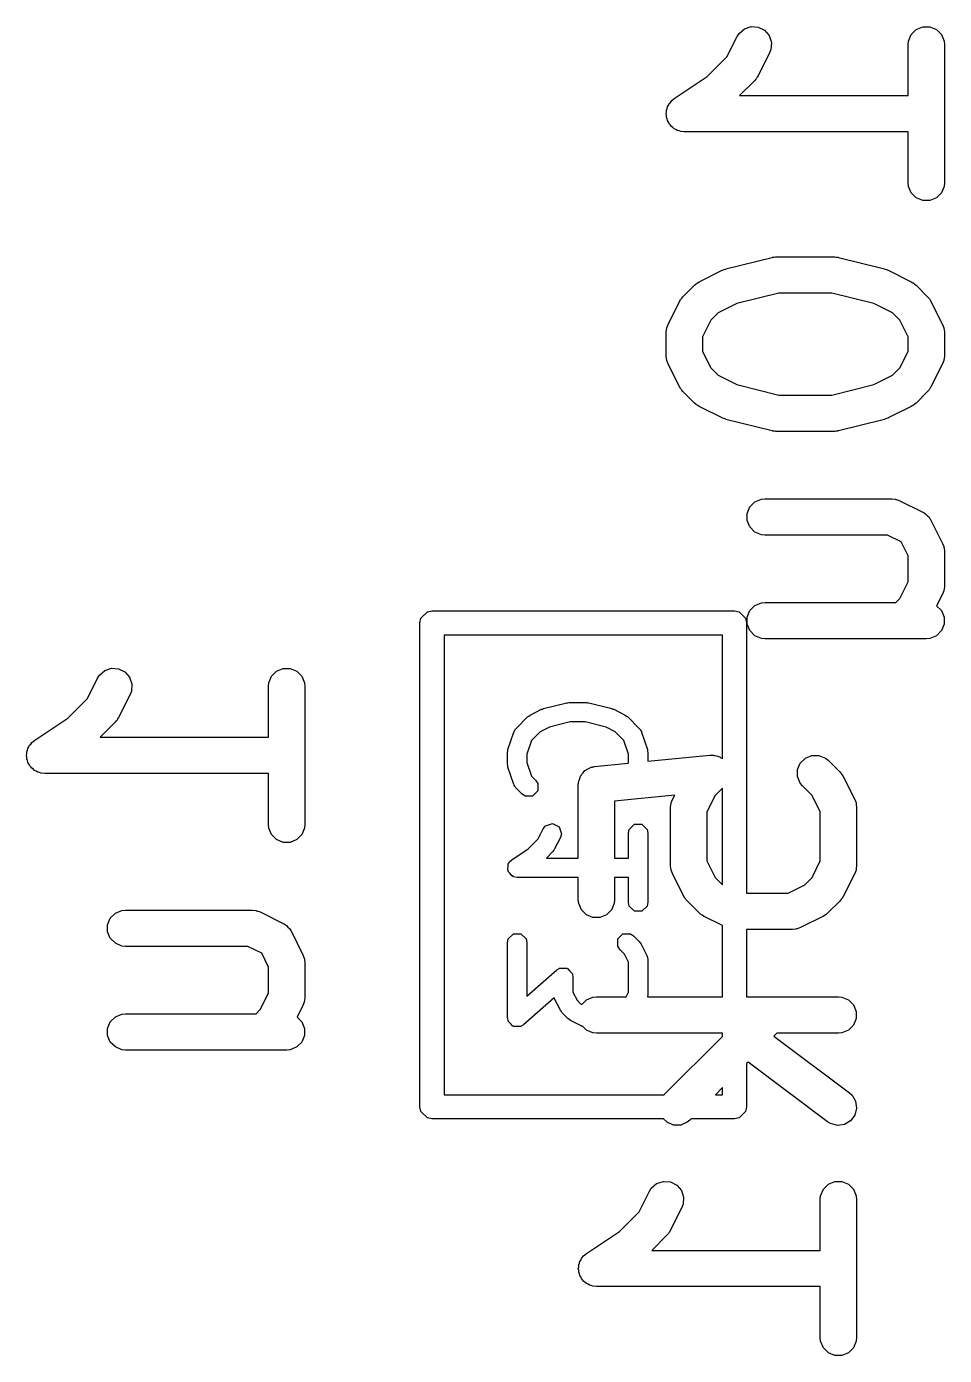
# Model space of a CAD drawing. Header units: inches. Extents: x 1.94 to 9.37, y -5.72 to -1.46.
# Drawn here: x 2.5157 to 2.6651, y -4.3279 to -4.1116 of the extents above; entities that cross this region are included whole.
import ezdxf

# ---------------------------------------------------------------- set-up
doc = ezdxf.new("R2010")
doc.units = ezdxf.units.IN
doc.header["$MEASUREMENT"] = 0
doc.layers.add('BLACK', color=250, linetype='CONTINUOUS')

msp = doc.modelspace()

# ---------------------------------------------------------------- linework, layer by layer
at = {"layer": 'BLACK', "linetype": 'CONTINUOUS'}
for p, q in [((2.63135, -4.11322), (2.63166, -4.11273)), ((2.63166, -4.11273), (2.63253, -4.11198)), ((2.63253, -4.11198), (2.63362, -4.11162)), ((2.63362, -4.11162), (2.63477, -4.1117)), ((2.63477, -4.1117), (2.6358, -4.11221)), ((2.6358, -4.11221), (2.63655, -4.11308)), ((2.65921, -4.11397), (2.65966, -4.1129)), ((2.65966, -4.1129), (2.66047, -4.11209)), ((2.66047, -4.11209), (2.66153, -4.11165)), ((2.66153, -4.11165), (2.66269, -4.11165)), ((2.66269, -4.11165), (2.66375, -4.11209)), ((2.66375, -4.11209), (2.66457, -4.1129)), ((2.66457, -4.1129), (2.66501, -4.11397)), ((2.62969, -4.11655), (2.63135, -4.11322)), ((2.63655, -4.11308), (2.63692, -4.11418)), ((2.63692, -4.11418), (2.63684, -4.11532)), ((2.65916, -4.11454), (2.65921, -4.11397)), ((2.65916, -4.12284), (2.65916, -4.11454)), ((2.66501, -4.11397), (2.66506, -4.11454)), ((2.66506, -4.11454), (2.66506, -4.13704)), ((2.62648, -4.11975), (2.62969, -4.11655)), ((2.63663, -4.11587), (2.63476, -4.11961)), ((2.63684, -4.11532), (2.63663, -4.11587)), ((2.6211, -4.12334), (2.62648, -4.11975)), ((2.6342, -4.12038), (2.63174, -4.12284)), ((2.63439, -4.12016), (2.6342, -4.12038)), ((2.63445, -4.1201), (2.63439, -4.12016)), ((2.6345, -4.12002), (2.63445, -4.1201)), ((2.63457, -4.11993), (2.6345, -4.12002)), ((2.6346, -4.11986), (2.63457, -4.11993)), ((2.63476, -4.11961), (2.6346, -4.11986)), ((2.62049, -4.12395), (2.62066, -4.1237)), ((2.62066, -4.1237), (2.6211, -4.12334)), ((2.6211, -4.12334), (2.6211, -4.12334)), ((2.6211, -4.12334), (2.6211, -4.12334)), ((2.6211, -4.12334), (2.6211, -4.12334)), ((2.63174, -4.12284), (2.65916, -4.12284)), ((2.61979, -4.12579), (2.61984, -4.12551)), ((2.61984, -4.12608), (2.61979, -4.12579)), ((2.61984, -4.12522), (2.61996, -4.12495)), ((2.61984, -4.12551), (2.61984, -4.12522)), ((2.61996, -4.12495), (2.62001, -4.12466)), ((2.62001, -4.12466), (2.62018, -4.12442)), ((2.62018, -4.12442), (2.62029, -4.12415)), ((2.62029, -4.12415), (2.62049, -4.12395)), ((2.61984, -4.12637), (2.61984, -4.12608)), ((2.61996, -4.12664), (2.61984, -4.12637)), ((2.62001, -4.12692), (2.61996, -4.12664)), ((2.62017, -4.12716), (2.62001, -4.12692)), ((2.62029, -4.12743), (2.62017, -4.12716)), ((2.62049, -4.12764), (2.62029, -4.12743)), ((2.62065, -4.12788), (2.62049, -4.12764)), ((2.62089, -4.12804), (2.62065, -4.12788)), ((2.6211, -4.12825), (2.62089, -4.12804)), ((2.62137, -4.12836), (2.6211, -4.12825)), ((2.62161, -4.12852), (2.62137, -4.12836)), ((2.62189, -4.12858), (2.62161, -4.12852)), ((2.62216, -4.12869), (2.62189, -4.12858)), ((2.62273, -4.12875), (2.62216, -4.12869)), ((2.62274, -4.12875), (2.62273, -4.12875)), ((2.65916, -4.12875), (2.62274, -4.12875)), ((2.62274, -4.12875), (2.62274, -4.12875)), ((2.62274, -4.12875), (2.62274, -4.12875)), ((2.65916, -4.13704), (2.65916, -4.12875)), ((2.65921, -4.13762), (2.65916, -4.13704)), ((2.65966, -4.13868), (2.65921, -4.13762)), ((2.66047, -4.1395), (2.65966, -4.13868)), ((2.66457, -4.13868), (2.66375, -4.1395)), ((2.66501, -4.13762), (2.66457, -4.13868)), ((2.66506, -4.13704), (2.66501, -4.13762)), ((2.66153, -4.13994), (2.66047, -4.1395)), ((2.66269, -4.13994), (2.66153, -4.13994)), ((2.66375, -4.1395), (2.66269, -4.13994)), ((2.62952, -4.15105), (2.63702, -4.14918)), ((2.63702, -4.14918), (2.63712, -4.14916)), ((2.63712, -4.14916), (2.63716, -4.14914)), ((2.63716, -4.14914), (2.63738, -4.14912)), ((2.63738, -4.14912), (2.6376, -4.14909)), ((2.6376, -4.14909), (2.63764, -4.1491)), ((2.63764, -4.1491), (2.63774, -4.14909)), ((2.63774, -4.14909), (2.64711, -4.14909)), ((2.64711, -4.14909), (2.64721, -4.1491)), ((2.64721, -4.1491), (2.64726, -4.14909)), ((2.64726, -4.14909), (2.64747, -4.14912)), ((2.64747, -4.14912), (2.64769, -4.14914)), ((2.64769, -4.14914), (2.64773, -4.14916)), ((2.64773, -4.14916), (2.64783, -4.14918)), ((2.64783, -4.14918), (2.65533, -4.15105)), ((2.62517, -4.15315), (2.62892, -4.15127)), ((2.62892, -4.15127), (2.62896, -4.15126)), ((2.62896, -4.15126), (2.62898, -4.15125)), ((2.62898, -4.15125), (2.62922, -4.15116)), ((2.62922, -4.15116), (2.62946, -4.15107)), ((2.62946, -4.15107), (2.62948, -4.15107)), ((2.62948, -4.15107), (2.62952, -4.15105)), ((2.65533, -4.15105), (2.65537, -4.15107)), ((2.65537, -4.15107), (2.65539, -4.15107)), ((2.65539, -4.15107), (2.65563, -4.15116)), ((2.65563, -4.15116), (2.65587, -4.15125)), ((2.65587, -4.15125), (2.65589, -4.15126)), ((2.65589, -4.15126), (2.65593, -4.15127)), ((2.65593, -4.15127), (2.65968, -4.15315)), ((2.62253, -4.15558), (2.6244, -4.1537)), ((2.6244, -4.1537), (2.62463, -4.15352)), ((2.62463, -4.15352), (2.62468, -4.15346)), ((2.62468, -4.15346), (2.62477, -4.1534)), ((2.62477, -4.1534), (2.62485, -4.15333)), ((2.62485, -4.15333), (2.62492, -4.1533)), ((2.62492, -4.1533), (2.62517, -4.15315)), ((2.65968, -4.15315), (2.65993, -4.1533)), ((2.65993, -4.1533), (2.66, -4.15333)), ((2.66, -4.15333), (2.66008, -4.1534)), ((2.66008, -4.1534), (2.66017, -4.15346)), ((2.66017, -4.15346), (2.66022, -4.15352)), ((2.66022, -4.15352), (2.66045, -4.1537)), ((2.66045, -4.1537), (2.66232, -4.15558)), ((2.62197, -4.15634), (2.62213, -4.1561)), ((2.62213, -4.1561), (2.62216, -4.15602)), ((2.62216, -4.15602), (2.62223, -4.15594)), ((2.62223, -4.15594), (2.62228, -4.15585)), ((2.62228, -4.15585), (2.62234, -4.1558)), ((2.62234, -4.1558), (2.62253, -4.15558)), ((2.6381, -4.15499), (2.63127, -4.1567)), ((2.64675, -4.15499), (2.6381, -4.15499)), ((2.65358, -4.1567), (2.64675, -4.15499)), ((2.66232, -4.15558), (2.66251, -4.1558)), ((2.66251, -4.1558), (2.66257, -4.15585)), ((2.66257, -4.15585), (2.66262, -4.15594)), ((2.66262, -4.15594), (2.66269, -4.15602)), ((2.66269, -4.15602), (2.66272, -4.1561)), ((2.66272, -4.1561), (2.66288, -4.15634)), ((2.6201, -4.16009), (2.62197, -4.15634)), ((2.62824, -4.15822), (2.62704, -4.15941)), ((2.63127, -4.1567), (2.62824, -4.15822)), ((2.65661, -4.15822), (2.65358, -4.1567)), ((2.65781, -4.15941), (2.65661, -4.15822)), ((2.66288, -4.15634), (2.66475, -4.16009)), ((2.61989, -4.16063), (2.6201, -4.16009)), ((2.62704, -4.15941), (2.62569, -4.16211)), ((2.65916, -4.16211), (2.65781, -4.15941)), ((2.66475, -4.16009), (2.66496, -4.16063)), ((2.61979, -4.16141), (2.61984, -4.16084)), ((2.61979, -4.16516), (2.61979, -4.16141)), ((2.61984, -4.16084), (2.61989, -4.16074)), ((2.61989, -4.16074), (2.61989, -4.16063)), ((2.62569, -4.16211), (2.62569, -4.16447)), ((2.65916, -4.16447), (2.65916, -4.16211)), ((2.66496, -4.16063), (2.66497, -4.16074)), ((2.66497, -4.16074), (2.66501, -4.16084)), ((2.66501, -4.16084), (2.66506, -4.16141)), ((2.66506, -4.16141), (2.66506, -4.16516)), ((2.62569, -4.16447), (2.62704, -4.16716)), ((2.65781, -4.16716), (2.65916, -4.16447)), ((2.61984, -4.16574), (2.61979, -4.16516)), ((2.61989, -4.16584), (2.61984, -4.16574)), ((2.61989, -4.16594), (2.61989, -4.16584)), ((2.6201, -4.16648), (2.61989, -4.16594)), ((2.62197, -4.17023), (2.6201, -4.16648)), ((2.66475, -4.16648), (2.66288, -4.17023)), ((2.66496, -4.16594), (2.66475, -4.16648)), ((2.66497, -4.16584), (2.66496, -4.16594)), ((2.66501, -4.16574), (2.66497, -4.16584)), ((2.66506, -4.16516), (2.66501, -4.16574)), ((2.62704, -4.16716), (2.62824, -4.16836)), ((2.62824, -4.16836), (2.63127, -4.16988)), ((2.65358, -4.16988), (2.65661, -4.16836)), ((2.65661, -4.16836), (2.65781, -4.16716)), ((2.62213, -4.17048), (2.62197, -4.17023)), ((2.62216, -4.17055), (2.62213, -4.17048)), ((2.62223, -4.17063), (2.62216, -4.17055)), ((2.62228, -4.17072), (2.62223, -4.17063)), ((2.62234, -4.17077), (2.62228, -4.17072)), ((2.62253, -4.171), (2.62234, -4.17077)), ((2.6244, -4.17288), (2.62253, -4.171)), ((2.63127, -4.16988), (2.6381, -4.17158)), ((2.64675, -4.17158), (2.65358, -4.16988)), ((2.66232, -4.171), (2.66045, -4.17288)), ((2.66251, -4.17077), (2.66232, -4.171)), ((2.66257, -4.17072), (2.66251, -4.17077)), ((2.66262, -4.17063), (2.66257, -4.17072)), ((2.66269, -4.17055), (2.66262, -4.17063)), ((2.66272, -4.17048), (2.66269, -4.17055)), ((2.66288, -4.17023), (2.66272, -4.17048)), ((2.62463, -4.17306), (2.6244, -4.17288)), ((2.62468, -4.17312), (2.62463, -4.17306)), ((2.62477, -4.17318), (2.62468, -4.17312)), ((2.62485, -4.17324), (2.62477, -4.17318)), ((2.62492, -4.17327), (2.62485, -4.17324)), ((2.62517, -4.17343), (2.62492, -4.17327)), ((2.62892, -4.1753), (2.62517, -4.17343)), ((2.6381, -4.17158), (2.64675, -4.17158)), ((2.65968, -4.17343), (2.65593, -4.1753)), ((2.65993, -4.17327), (2.65968, -4.17343)), ((2.66, -4.17324), (2.65993, -4.17327)), ((2.66008, -4.17318), (2.66, -4.17324)), ((2.66017, -4.17312), (2.66008, -4.17318)), ((2.66022, -4.17306), (2.66017, -4.17312)), ((2.66045, -4.17288), (2.66022, -4.17306)), ((2.62896, -4.17532), (2.62892, -4.1753)), ((2.62898, -4.17533), (2.62896, -4.17532)), ((2.62922, -4.17542), (2.62898, -4.17533)), ((2.62946, -4.17551), (2.62922, -4.17542)), ((2.62948, -4.17551), (2.62946, -4.17551)), ((2.62952, -4.17553), (2.62948, -4.17551)), ((2.63702, -4.1774), (2.62952, -4.17553)), ((2.65533, -4.17553), (2.64783, -4.1774)), ((2.65537, -4.17551), (2.65533, -4.17553)), ((2.65539, -4.17551), (2.65537, -4.17551)), ((2.65563, -4.17542), (2.65539, -4.17551)), ((2.65587, -4.17533), (2.65563, -4.17542)), ((2.65589, -4.17532), (2.65587, -4.17533)), ((2.65593, -4.1753), (2.65589, -4.17532)), ((2.63712, -4.17742), (2.63702, -4.1774)), ((2.63716, -4.17743), (2.63712, -4.17742)), ((2.63738, -4.17745), (2.63716, -4.17743)), ((2.6376, -4.17749), (2.63738, -4.17745)), ((2.63764, -4.17748), (2.6376, -4.17749)), ((2.63774, -4.17749), (2.63764, -4.17748)), ((2.64711, -4.17749), (2.63774, -4.17749)), ((2.64721, -4.17748), (2.64711, -4.17749)), ((2.64726, -4.17749), (2.64721, -4.17748)), ((2.64747, -4.17745), (2.64726, -4.17749)), ((2.64769, -4.17743), (2.64747, -4.17745)), ((2.64773, -4.17742), (2.64769, -4.17743)), ((2.64783, -4.1774), (2.64773, -4.17742)), ((2.63422, -4.18896), (2.63529, -4.18851)), ((2.63529, -4.18851), (2.63586, -4.18846)), ((2.63586, -4.18846), (2.65649, -4.18846)), ((2.65649, -4.18846), (2.65706, -4.18851)), ((2.65706, -4.18851), (2.65716, -4.18855)), ((2.65716, -4.18855), (2.65727, -4.18856)), ((2.65727, -4.18856), (2.65781, -4.18877)), ((2.63297, -4.19083), (2.63341, -4.18977)), ((2.63297, -4.19199), (2.63297, -4.19083)), ((2.63341, -4.18977), (2.63422, -4.18896)), ((2.65781, -4.18877), (2.66156, -4.19064)), ((2.66156, -4.19064), (2.66165, -4.1907)), ((2.66165, -4.1907), (2.6617, -4.19072)), ((2.6617, -4.19072), (2.66176, -4.19077)), ((2.66176, -4.19077), (2.66205, -4.19095)), ((2.63341, -4.19305), (2.63297, -4.19199)), ((2.66205, -4.19095), (2.66229, -4.19123)), ((2.66229, -4.19123), (2.66257, -4.19147)), ((2.66257, -4.19147), (2.66275, -4.19177)), ((2.66275, -4.19177), (2.6628, -4.19182)), ((2.6628, -4.19182), (2.66282, -4.19187)), ((2.66282, -4.19187), (2.66288, -4.19196)), ((2.66288, -4.19196), (2.66475, -4.19571)), ((2.63422, -4.19387), (2.63341, -4.19305)), ((2.63529, -4.19431), (2.63422, -4.19387)), ((2.63586, -4.19436), (2.63529, -4.19431)), ((2.65579, -4.19436), (2.63586, -4.19436)), ((2.65804, -4.19549), (2.65579, -4.19436)), ((2.65916, -4.19773), (2.65804, -4.19549)), ((2.66475, -4.19571), (2.66496, -4.19625)), ((2.66496, -4.19625), (2.66497, -4.19636)), ((2.66497, -4.19636), (2.66501, -4.19646)), ((2.66501, -4.19646), (2.66506, -4.19703)), ((2.66506, -4.19703), (2.66506, -4.20266)), ((2.65916, -4.20196), (2.65916, -4.19773)), ((2.65781, -4.20466), (2.65916, -4.20196)), ((2.66496, -4.20344), (2.66475, -4.20398)), ((2.66497, -4.20333), (2.66496, -4.20344)), ((2.66501, -4.20323), (2.66497, -4.20333)), ((2.66506, -4.20266), (2.66501, -4.20323)), ((2.63341, -4.20664), (2.63422, -4.20583)), ((2.63422, -4.20583), (2.63529, -4.20539)), ((2.63529, -4.20539), (2.63586, -4.20533)), ((2.63586, -4.20533), (2.65714, -4.20533)), ((2.65714, -4.20533), (2.65781, -4.20466)), ((2.66475, -4.20398), (2.6638, -4.20588)), ((2.6638, -4.20588), (2.66457, -4.20664)), ((2.57972, -4.20866), (2.57987, -4.20791)), ((2.57987, -4.20791), (2.58094, -4.20684)), ((2.58094, -4.20684), (2.58169, -4.20669)), ((2.58169, -4.20669), (2.63091, -4.20669)), ((2.63091, -4.20669), (2.63166, -4.20684)), ((2.63166, -4.20684), (2.63272, -4.20791)), ((2.63272, -4.20791), (2.63287, -4.20866)), ((2.63297, -4.20771), (2.63341, -4.20664)), ((2.63297, -4.20886), (2.63297, -4.20771)), ((2.66457, -4.20664), (2.66501, -4.20771)), ((2.66501, -4.20771), (2.66501, -4.20886)), ((2.57972, -4.2874), (2.57972, -4.20866)), ((2.63287, -4.20866), (2.63287, -4.25265)), ((2.63341, -4.20992), (2.63297, -4.20886)), ((2.63422, -4.21074), (2.63341, -4.20992)), ((2.66457, -4.20992), (2.66375, -4.21074)), ((2.66501, -4.20886), (2.66457, -4.20992)), ((2.58366, -4.21063), (2.58366, -4.28543)), ((2.62894, -4.21063), (2.58366, -4.21063)), ((2.62894, -4.23074), (2.62894, -4.21063)), ((2.63529, -4.21118), (2.63422, -4.21074)), ((2.63586, -4.21124), (2.63529, -4.21118)), ((2.66211, -4.21124), (2.63586, -4.21124)), ((2.66269, -4.21118), (2.66211, -4.21124)), ((2.66375, -4.21074), (2.66269, -4.21118)), ((2.52761, -4.21716), (2.52848, -4.21641)), ((2.52848, -4.21641), (2.52957, -4.21604)), ((2.52957, -4.21604), (2.53072, -4.21612)), ((2.53072, -4.21612), (2.53175, -4.21664)), ((2.53175, -4.21664), (2.53251, -4.21751)), ((2.55561, -4.21733), (2.55642, -4.21652)), ((2.55642, -4.21652), (2.55749, -4.21608)), ((2.55749, -4.21608), (2.55864, -4.21608)), ((2.55864, -4.21608), (2.5597, -4.21652)), ((2.5597, -4.21652), (2.56052, -4.21733)), ((2.52564, -4.22097), (2.5273, -4.21765)), ((2.5273, -4.21765), (2.52761, -4.21716)), ((2.53251, -4.21751), (2.53287, -4.2186)), ((2.53287, -4.2186), (2.53279, -4.21975)), ((2.55511, -4.21897), (2.55517, -4.2184)), ((2.55511, -4.22727), (2.55511, -4.21897)), ((2.55517, -4.2184), (2.55561, -4.21733)), ((2.56052, -4.21733), (2.56096, -4.2184)), ((2.56096, -4.2184), (2.56102, -4.21897)), ((2.56102, -4.21897), (2.56102, -4.24147)), ((2.52244, -4.22418), (2.52564, -4.22097)), ((2.53258, -4.22029), (2.53071, -4.22404)), ((2.53279, -4.21975), (2.53258, -4.22029)), ((2.59766, -4.22366), (2.59954, -4.22272)), ((2.59954, -4.22272), (2.59971, -4.22267)), ((2.59971, -4.22267), (2.59986, -4.2226)), ((2.59986, -4.2226), (2.60361, -4.22166)), ((2.60361, -4.22166), (2.6038, -4.22165)), ((2.6038, -4.22165), (2.60399, -4.22162)), ((2.60399, -4.22162), (2.60681, -4.22162)), ((2.60681, -4.22162), (2.60699, -4.22165)), ((2.60699, -4.22165), (2.60719, -4.22166)), ((2.60719, -4.22166), (2.61094, -4.2226)), ((2.61094, -4.2226), (2.61109, -4.22267)), ((2.61109, -4.22267), (2.61126, -4.22272)), ((2.61126, -4.22272), (2.61313, -4.22366)), ((2.51706, -4.22776), (2.52244, -4.22418)), ((2.53016, -4.22481), (2.5277, -4.22727)), ((2.53034, -4.22458), (2.53016, -4.22481)), ((2.5304, -4.22453), (2.53034, -4.22458)), ((2.53046, -4.22444), (2.5304, -4.22453)), ((2.53052, -4.22436), (2.53046, -4.22444)), ((2.53055, -4.22429), (2.53052, -4.22436)), ((2.53071, -4.22404), (2.53055, -4.22429)), ((2.59538, -4.22583), (2.59726, -4.22395)), ((2.59726, -4.22395), (2.59747, -4.22381)), ((2.59747, -4.22381), (2.59766, -4.22366)), ((2.60419, -4.22477), (2.60079, -4.22561)), ((2.60661, -4.22477), (2.60419, -4.22477)), ((2.61001, -4.22561), (2.60661, -4.22477)), ((2.61313, -4.22366), (2.61333, -4.22381)), ((2.61333, -4.22381), (2.61354, -4.22395)), ((2.61354, -4.22395), (2.61542, -4.22583)), ((2.5277, -4.22727), (2.55511, -4.22727)), ((2.59406, -4.22925), (2.595, -4.22644)), ((2.595, -4.22644), (2.59504, -4.22637)), ((2.59504, -4.22634), (2.59518, -4.22613)), ((2.59504, -4.22637), (2.59504, -4.22634)), ((2.59518, -4.22613), (2.5953, -4.22591)), ((2.5953, -4.22591), (2.59534, -4.22589)), ((2.59534, -4.22589), (2.59538, -4.22583)), ((2.5993, -4.22636), (2.59787, -4.22779)), ((2.60079, -4.22561), (2.5993, -4.22636)), ((2.6115, -4.22636), (2.61001, -4.22561)), ((2.61293, -4.22779), (2.6115, -4.22636)), ((2.61542, -4.22583), (2.61546, -4.22589)), ((2.61546, -4.22589), (2.61549, -4.22591)), ((2.61549, -4.22591), (2.61562, -4.22613)), ((2.61562, -4.22613), (2.61576, -4.22634)), ((2.61576, -4.22634), (2.61576, -4.22637)), ((2.61576, -4.22637), (2.6158, -4.22644)), ((2.6158, -4.22644), (2.61674, -4.22925)), ((2.5158, -4.22965), (2.51591, -4.22938)), ((2.5158, -4.22993), (2.5158, -4.22965)), ((2.51591, -4.22938), (2.51597, -4.22909)), ((2.51597, -4.22909), (2.51613, -4.22885)), ((2.51613, -4.22885), (2.51624, -4.22858)), ((2.51624, -4.22858), (2.51645, -4.22837)), ((2.51645, -4.22837), (2.51661, -4.22813)), ((2.51661, -4.22813), (2.51705, -4.22777)), ((2.51705, -4.22777), (2.51706, -4.22776)), ((2.51705, -4.22777), (2.51705, -4.22777)), ((2.51705, -4.22777), (2.51705, -4.22777)), ((2.59398, -4.22975), (2.59403, -4.2295)), ((2.59398, -4.23163), (2.59398, -4.22975)), ((2.59403, -4.2295), (2.59406, -4.22925)), ((2.59787, -4.22779), (2.59713, -4.23001)), ((2.61367, -4.23001), (2.61293, -4.22779)), ((2.61674, -4.22925), (2.61677, -4.22951)), ((2.61677, -4.22951), (2.61682, -4.22975)), ((2.61682, -4.22975), (2.61682, -4.23117)), ((2.51574, -4.23022), (2.5158, -4.22993)), ((2.5158, -4.2305), (2.51574, -4.23022)), ((2.5158, -4.2308), (2.5158, -4.2305)), ((2.51591, -4.23106), (2.5158, -4.2308)), ((2.51596, -4.23135), (2.51591, -4.23106)), ((2.51613, -4.23159), (2.51596, -4.23135)), ((2.51624, -4.23186), (2.51613, -4.23159)), ((2.51644, -4.23207), (2.51624, -4.23186)), ((2.59403, -4.23187), (2.59398, -4.23163)), ((2.59406, -4.23213), (2.59403, -4.23187)), ((2.59713, -4.23001), (2.59713, -4.23137)), ((2.59713, -4.23137), (2.59787, -4.23359)), ((2.60816, -4.23204), (2.61363, -4.23149)), ((2.61363, -4.23149), (2.61367, -4.23137)), ((2.61367, -4.23137), (2.61367, -4.23001)), ((2.61682, -4.23117), (2.62691, -4.23017)), ((2.62691, -4.23017), (2.62749, -4.23016)), ((2.62749, -4.23016), (2.62763, -4.23021)), ((2.62763, -4.23021), (2.62778, -4.23021)), ((2.62778, -4.23021), (2.62818, -4.23037)), ((2.62818, -4.23037), (2.62859, -4.2305)), ((2.62859, -4.2305), (2.62871, -4.23059)), ((2.62871, -4.23059), (2.62885, -4.23065)), ((2.62885, -4.23065), (2.62894, -4.23074)), ((2.64118, -4.23253), (2.64162, -4.23146)), ((2.64162, -4.23146), (2.64244, -4.23065)), ((2.64244, -4.23065), (2.6435, -4.23021)), ((2.6435, -4.23021), (2.64465, -4.23021)), ((2.64465, -4.23021), (2.64572, -4.23065)), ((2.64572, -4.23065), (2.64617, -4.23102)), ((2.64617, -4.23102), (2.64804, -4.23289)), ((2.5166, -4.23231), (2.51644, -4.23207)), ((2.51685, -4.23247), (2.5166, -4.23231)), ((2.51705, -4.23268), (2.51685, -4.23247)), ((2.51732, -4.23279), (2.51705, -4.23268)), ((2.51756, -4.23295), (2.51732, -4.23279)), ((2.51785, -4.23301), (2.51756, -4.23295)), ((2.51812, -4.23312), (2.51785, -4.23301)), ((2.51869, -4.23317), (2.51812, -4.23312)), ((2.55511, -4.23317), (2.51869, -4.23317)), ((2.51869, -4.23317), (2.51869, -4.23317)), ((2.51869, -4.23317), (2.51869, -4.23317)), ((2.51869, -4.23317), (2.51869, -4.23317)), ((2.55511, -4.24147), (2.55511, -4.23317)), ((2.595, -4.23494), (2.59406, -4.23213)), ((2.59787, -4.23359), (2.59855, -4.23426)), ((2.60556, -4.2344), (2.60573, -4.234)), ((2.60573, -4.234), (2.60585, -4.23359)), ((2.60585, -4.23359), (2.60595, -4.23348)), ((2.60595, -4.23348), (2.606, -4.23334)), ((2.606, -4.23334), (2.60631, -4.23303)), ((2.60631, -4.23303), (2.60658, -4.2327)), ((2.60658, -4.2327), (2.60671, -4.23263)), ((2.60671, -4.23263), (2.60682, -4.23252)), ((2.60682, -4.23252), (2.60722, -4.23236)), ((2.60722, -4.23236), (2.6076, -4.23215)), ((2.6076, -4.23215), (2.60781, -4.23211)), ((2.60781, -4.23211), (2.60788, -4.23208)), ((2.60788, -4.23208), (2.60795, -4.23208)), ((2.60795, -4.23208), (2.60816, -4.23204)), ((2.64118, -4.23368), (2.64118, -4.23253)), ((2.64162, -4.23474), (2.64118, -4.23368)), ((2.64804, -4.23289), (2.64823, -4.23312)), ((2.64823, -4.23312), (2.64829, -4.23317)), ((2.64829, -4.23317), (2.64834, -4.23326)), ((2.64834, -4.23326), (2.64841, -4.23334)), ((2.64841, -4.23334), (2.64844, -4.23341)), ((2.64844, -4.23341), (2.64859, -4.23366)), ((2.64859, -4.23366), (2.65047, -4.23741)), ((2.59504, -4.23501), (2.595, -4.23494)), ((2.59504, -4.23504), (2.59504, -4.23501)), ((2.59518, -4.23525), (2.59504, -4.23504)), ((2.5953, -4.23547), (2.59518, -4.23525)), ((2.59534, -4.23549), (2.5953, -4.23547)), ((2.59538, -4.23555), (2.59534, -4.23549)), ((2.59632, -4.23649), (2.59538, -4.23555)), ((2.59889, -4.23598), (2.59803, -4.23683)), ((2.59855, -4.23426), (2.59889, -4.23477)), ((2.59889, -4.23477), (2.59889, -4.23598)), ((2.6055, -4.23498), (2.60553, -4.23477)), ((2.6055, -4.24693), (2.6055, -4.23498)), ((2.60552, -4.23469), (2.60554, -4.23462)), ((2.60553, -4.23477), (2.60552, -4.23469)), ((2.60554, -4.23462), (2.60556, -4.2344)), ((2.62894, -4.23555), (2.62776, -4.23673)), ((2.62894, -4.25128), (2.62894, -4.23555)), ((2.64199, -4.23519), (2.64162, -4.23474)), ((2.64353, -4.23673), (2.64199, -4.23519)), ((2.59683, -4.23683), (2.59632, -4.23649)), ((2.59803, -4.23683), (2.59683, -4.23683)), ((2.62118, -4.23667), (2.61141, -4.23765)), ((2.61141, -4.23765), (2.61141, -4.24693)), ((2.6205, -4.23873), (2.62056, -4.23815)), ((2.62056, -4.23815), (2.6206, -4.23805)), ((2.6206, -4.23805), (2.62061, -4.23795)), ((2.62061, -4.23795), (2.62081, -4.23741)), ((2.62081, -4.23741), (2.62118, -4.23667)), ((2.62776, -4.23673), (2.62641, -4.23942)), ((2.64487, -4.23942), (2.64353, -4.23673)), ((2.65047, -4.23741), (2.65068, -4.23795)), ((2.65068, -4.23795), (2.65068, -4.23805)), ((2.65068, -4.23805), (2.65072, -4.23815)), ((2.65072, -4.23815), (2.65078, -4.23873)), ((2.6205, -4.2481), (2.6205, -4.23873)), ((2.62641, -4.23942), (2.62641, -4.2474)), ((2.64487, -4.2474), (2.64487, -4.23942)), ((2.65078, -4.23873), (2.65078, -4.2481)), ((2.55517, -4.24205), (2.55511, -4.24147)), ((2.55561, -4.24311), (2.55517, -4.24205)), ((2.56096, -4.24205), (2.56052, -4.24311)), ((2.56102, -4.24147), (2.56096, -4.24205)), ((2.59895, -4.24382), (2.59977, -4.24217)), ((2.59977, -4.24217), (2.60015, -4.24169)), ((2.60015, -4.24169), (2.60129, -4.24131)), ((2.60129, -4.24131), (2.60237, -4.24184)), ((2.60237, -4.24184), (2.60275, -4.24299)), ((2.61367, -4.24288), (2.61379, -4.24227)), ((2.61379, -4.24227), (2.61464, -4.24142)), ((2.61464, -4.24142), (2.61584, -4.24142)), ((2.61584, -4.24142), (2.6167, -4.24227)), ((2.6167, -4.24227), (2.61682, -4.24288)), ((2.55642, -4.24392), (2.55561, -4.24311)), ((2.55749, -4.24437), (2.55642, -4.24392)), ((2.55864, -4.24437), (2.55749, -4.24437)), ((2.5597, -4.24392), (2.55864, -4.24437)), ((2.56052, -4.24311), (2.5597, -4.24392)), ((2.59737, -4.2454), (2.59895, -4.24382)), ((2.60259, -4.24358), (2.60165, -4.24545)), ((2.60275, -4.24299), (2.60259, -4.24358)), ((2.61367, -4.24693), (2.61367, -4.24288)), ((2.61682, -4.24288), (2.61682, -4.25412)), ((2.59468, -4.24719), (2.59737, -4.2454)), ((2.60136, -4.24586), (2.6003, -4.24693)), ((2.6003, -4.24693), (2.6055, -4.24693)), ((2.6015, -4.24565), (2.60136, -4.24586)), ((2.60165, -4.24545), (2.6015, -4.24565)), ((2.61141, -4.24693), (2.61367, -4.24693)), ((2.59401, -4.24881), (2.5941, -4.24836)), ((2.5941, -4.24894), (2.59401, -4.24881)), ((2.5941, -4.2479), (2.59422, -4.24778)), ((2.5941, -4.24836), (2.5941, -4.2479)), ((2.5941, -4.2491), (2.5941, -4.24894)), ((2.59443, -4.24943), (2.5941, -4.2491)), ((2.59422, -4.24778), (2.59425, -4.24762)), ((2.59425, -4.24762), (2.59468, -4.24719)), ((2.62056, -4.24868), (2.6205, -4.2481)), ((2.6206, -4.24878), (2.62056, -4.24868)), ((2.62061, -4.24888), (2.6206, -4.24878)), ((2.62081, -4.24942), (2.62061, -4.24888)), ((2.62641, -4.2474), (2.62776, -4.2501)), ((2.64353, -4.2501), (2.64487, -4.2474)), ((2.65068, -4.24888), (2.65047, -4.24942)), ((2.65072, -4.24868), (2.65068, -4.24878)), ((2.65068, -4.24878), (2.65068, -4.24888)), ((2.65078, -4.2481), (2.65072, -4.24868)), ((2.59468, -4.24981), (2.59443, -4.24943)), ((2.59484, -4.24984), (2.59468, -4.24981)), ((2.59495, -4.24996), (2.59484, -4.24984)), ((2.59556, -4.25007), (2.59495, -4.24996)), ((2.6055, -4.25007), (2.59556, -4.25007)), ((2.6055, -4.25373), (2.6055, -4.25007)), ((2.61367, -4.25007), (2.61141, -4.25007)), ((2.61141, -4.25007), (2.61141, -4.25373)), ((2.61367, -4.25412), (2.61367, -4.25007)), ((2.62269, -4.25317), (2.62081, -4.24942)), ((2.62776, -4.2501), (2.62894, -4.25128)), ((2.63963, -4.25265), (2.64233, -4.2513)), ((2.64233, -4.2513), (2.64353, -4.2501)), ((2.65047, -4.24942), (2.64859, -4.25317)), ((2.62285, -4.25342), (2.62269, -4.25317)), ((2.62288, -4.25349), (2.62285, -4.25342)), ((2.62294, -4.25357), (2.62288, -4.25349)), ((2.623, -4.25366), (2.62294, -4.25357)), ((2.63287, -4.25265), (2.63963, -4.25265)), ((2.64834, -4.25357), (2.64829, -4.25366)), ((2.64841, -4.25349), (2.64834, -4.25357)), ((2.64844, -4.25342), (2.64841, -4.25349)), ((2.64859, -4.25317), (2.64844, -4.25342)), ((2.53018, -4.25589), (2.53124, -4.25545)), ((2.53124, -4.25545), (2.53182, -4.25539)), ((2.53182, -4.25539), (2.55244, -4.25539)), ((2.55244, -4.25539), (2.55302, -4.25545)), ((2.55302, -4.25545), (2.55311, -4.25549)), ((2.55311, -4.25549), (2.55322, -4.25549)), ((2.55322, -4.25549), (2.55376, -4.2557)), ((2.55376, -4.2557), (2.55751, -4.25758)), ((2.60556, -4.2543), (2.6055, -4.25373)), ((2.606, -4.25537), (2.60556, -4.2543)), ((2.60682, -4.25618), (2.606, -4.25537)), ((2.61091, -4.25537), (2.6101, -4.25618)), ((2.61135, -4.2543), (2.61091, -4.25537)), ((2.61141, -4.25373), (2.61135, -4.2543)), ((2.61379, -4.25473), (2.61367, -4.25412)), ((2.61464, -4.25558), (2.61379, -4.25473)), ((2.61584, -4.25558), (2.61464, -4.25558)), ((2.6167, -4.25473), (2.61584, -4.25558)), ((2.61682, -4.25412), (2.6167, -4.25473)), ((2.62306, -4.25371), (2.623, -4.25366)), ((2.62324, -4.25394), (2.62306, -4.25371)), ((2.62512, -4.25581), (2.62324, -4.25394)), ((2.64804, -4.25394), (2.64617, -4.25581)), ((2.64823, -4.25371), (2.64804, -4.25394)), ((2.64829, -4.25366), (2.64823, -4.25371)), ((2.52892, -4.25777), (2.52936, -4.2567)), ((2.52892, -4.25892), (2.52892, -4.25777)), ((2.52936, -4.2567), (2.53018, -4.25589)), ((2.55751, -4.25758), (2.55761, -4.25764)), ((2.55761, -4.25764), (2.55765, -4.25765)), ((2.55765, -4.25765), (2.55771, -4.2577)), ((2.55771, -4.2577), (2.558, -4.25788)), ((2.558, -4.25788), (2.55824, -4.25816)), ((2.60788, -4.25662), (2.60682, -4.25618)), ((2.60903, -4.25662), (2.60788, -4.25662)), ((2.6101, -4.25618), (2.60903, -4.25662)), ((2.62534, -4.256), (2.62512, -4.25581)), ((2.62539, -4.25606), (2.62534, -4.256)), ((2.62548, -4.25611), (2.62539, -4.25606)), ((2.62556, -4.25618), (2.62548, -4.25611)), ((2.62564, -4.25621), (2.62556, -4.25618)), ((2.62588, -4.25637), (2.62564, -4.25621)), ((2.62894, -4.25789), (2.62588, -4.25637)), ((2.62894, -4.26952), (2.62894, -4.25789)), ((2.6454, -4.25637), (2.64165, -4.25824)), ((2.64565, -4.25621), (2.6454, -4.25637)), ((2.64572, -4.25618), (2.64565, -4.25621)), ((2.6458, -4.25611), (2.64572, -4.25618)), ((2.64589, -4.25606), (2.6458, -4.25611)), ((2.64594, -4.256), (2.64589, -4.25606)), ((2.64617, -4.25581), (2.64594, -4.256)), ((2.52936, -4.25998), (2.52892, -4.25892)), ((2.53018, -4.2608), (2.52936, -4.25998)), ((2.55824, -4.25816), (2.55852, -4.25841)), ((2.55852, -4.25841), (2.55871, -4.2587)), ((2.55871, -4.2587), (2.55875, -4.25876)), ((2.55875, -4.25876), (2.55877, -4.2588)), ((2.55877, -4.2588), (2.55883, -4.2589)), ((2.55883, -4.2589), (2.5607, -4.26265)), ((2.5941, -4.26008), (2.59495, -4.25923)), ((2.59495, -4.25923), (2.59616, -4.25923)), ((2.59616, -4.25923), (2.59701, -4.26008)), ((2.61191, -4.26008), (2.61276, -4.25923)), ((2.61276, -4.25923), (2.61397, -4.25923)), ((2.61397, -4.25923), (2.61448, -4.25957)), ((2.61448, -4.25957), (2.61542, -4.26051)), ((2.64033, -4.25855), (2.63287, -4.25855)), ((2.63287, -4.25855), (2.63287, -4.26952)), ((2.6409, -4.2585), (2.64033, -4.25855)), ((2.641, -4.25846), (2.6409, -4.2585)), ((2.64111, -4.25845), (2.641, -4.25846)), ((2.64165, -4.25824), (2.64111, -4.25845)), ((2.53124, -4.26124), (2.53018, -4.2608)), ((2.53182, -4.2613), (2.53124, -4.26124)), ((2.55174, -4.2613), (2.53182, -4.2613)), ((2.55399, -4.26242), (2.55174, -4.2613)), ((2.59398, -4.26069), (2.5941, -4.26008)), ((2.59398, -4.27287), (2.59398, -4.26069)), ((2.59701, -4.26008), (2.59713, -4.26069)), ((2.59713, -4.26069), (2.59713, -4.2694)), ((2.61191, -4.26129), (2.61191, -4.26008)), ((2.61225, -4.2618), (2.61191, -4.26129)), ((2.61301, -4.26256), (2.61225, -4.2618)), ((2.61542, -4.26051), (2.61556, -4.26072)), ((2.61556, -4.26072), (2.61571, -4.26092)), ((2.61571, -4.26092), (2.61665, -4.26279)), ((2.55511, -4.26466), (2.55399, -4.26242)), ((2.5607, -4.26265), (2.56091, -4.26319)), ((2.56091, -4.26319), (2.56092, -4.26329)), ((2.56092, -4.26329), (2.56096, -4.26339)), ((2.56096, -4.26339), (2.56102, -4.26397)), ((2.56102, -4.26397), (2.56102, -4.26959)), ((2.61367, -4.26387), (2.61301, -4.26256)), ((2.61367, -4.26875), (2.61367, -4.26387)), ((2.61665, -4.26279), (2.61667, -4.26287)), ((2.61667, -4.26287), (2.6167, -4.2629)), ((2.6167, -4.2629), (2.61675, -4.26314)), ((2.61675, -4.26314), (2.61681, -4.26339)), ((2.61681, -4.26339), (2.6168, -4.26342)), ((2.6168, -4.26342), (2.61682, -4.2635)), ((2.61682, -4.2635), (2.61682, -4.26912)), ((2.55511, -4.26889), (2.55511, -4.26466)), ((2.59713, -4.2694), (2.60202, -4.26513)), ((2.60202, -4.26513), (2.60241, -4.2649)), ((2.60241, -4.2649), (2.60245, -4.26486)), ((2.60245, -4.26486), (2.60249, -4.26486)), ((2.60249, -4.26486), (2.60255, -4.26482)), ((2.60255, -4.26482), (2.6031, -4.26486)), ((2.6031, -4.26486), (2.60366, -4.26486)), ((2.60366, -4.26486), (2.6037, -4.2649)), ((2.6037, -4.2649), (2.60375, -4.2649)), ((2.60375, -4.2649), (2.60412, -4.26532)), ((2.60412, -4.26532), (2.60451, -4.26571)), ((2.60451, -4.26571), (2.60453, -4.26578)), ((2.60453, -4.26578), (2.60455, -4.26581)), ((2.60455, -4.26581), (2.60454, -4.26587)), ((2.60454, -4.26587), (2.60463, -4.26631)), ((2.60463, -4.26631), (2.60463, -4.26875)), ((2.55376, -4.27159), (2.55511, -4.26889)), ((2.56091, -4.27037), (2.5607, -4.27091)), ((2.56092, -4.27027), (2.56091, -4.27037)), ((2.56096, -4.27017), (2.56092, -4.27027)), ((2.56102, -4.26959), (2.56096, -4.27017)), ((2.60159, -4.26968), (2.59659, -4.27406)), ((2.6016, -4.26973), (2.60159, -4.26968)), ((2.60163, -4.26975), (2.6016, -4.26973)), ((2.60165, -4.26983), (2.60163, -4.26975)), ((2.60258, -4.2717), (2.60165, -4.26983)), ((2.60463, -4.26875), (2.60529, -4.27006)), ((2.60529, -4.27006), (2.60586, -4.27064)), ((2.60586, -4.27064), (2.60608, -4.27075)), ((2.60608, -4.27075), (2.60682, -4.27002)), ((2.60682, -4.27002), (2.60788, -4.26958)), ((2.60788, -4.26958), (2.60846, -4.26952)), ((2.60846, -4.26952), (2.61328, -4.26952)), ((2.61328, -4.26952), (2.61367, -4.26875)), ((2.61675, -4.26948), (2.61674, -4.26952)), ((2.61674, -4.26952), (2.62894, -4.26952)), ((2.61681, -4.26923), (2.61675, -4.26948)), ((2.61682, -4.26912), (2.6168, -4.2692)), ((2.6168, -4.2692), (2.61681, -4.26923)), ((2.63287, -4.26952), (2.64783, -4.26952)), ((2.64783, -4.26952), (2.6484, -4.26958)), ((2.6484, -4.26958), (2.64947, -4.27002)), ((2.64947, -4.27002), (2.65028, -4.27083)), ((2.65028, -4.27083), (2.65072, -4.2719)), ((2.52936, -4.27358), (2.53018, -4.27276)), ((2.53018, -4.27276), (2.53124, -4.27232)), ((2.53124, -4.27232), (2.53182, -4.27226)), ((2.53182, -4.27226), (2.55309, -4.27226)), ((2.55309, -4.27226), (2.55376, -4.27159)), ((2.5607, -4.27091), (2.55976, -4.27281)), ((2.55976, -4.27281), (2.56052, -4.27358)), ((2.59407, -4.27331), (2.59398, -4.27287)), ((2.60274, -4.2719), (2.60258, -4.2717)), ((2.60288, -4.27211), (2.60274, -4.2719)), ((2.60382, -4.27305), (2.60288, -4.27211)), ((2.60403, -4.27319), (2.60382, -4.27305)), ((2.65072, -4.27305), (2.65028, -4.27411)), ((2.65072, -4.2719), (2.65072, -4.27305)), ((2.52892, -4.27464), (2.52936, -4.27358)), ((2.52892, -4.27579), (2.52892, -4.27464)), ((2.56052, -4.27358), (2.56096, -4.27464)), ((2.56096, -4.27464), (2.56096, -4.27579)), ((2.59407, -4.27338), (2.59407, -4.27331)), ((2.59409, -4.2734), (2.59407, -4.27338)), ((2.5941, -4.27347), (2.59409, -4.2734)), ((2.59449, -4.27387), (2.5941, -4.27347)), ((2.59486, -4.27428), (2.59449, -4.27387)), ((2.59491, -4.27429), (2.59486, -4.27428)), ((2.59495, -4.27433), (2.59491, -4.27429)), ((2.59551, -4.27433), (2.59495, -4.27433)), ((2.59606, -4.27436), (2.59551, -4.27433)), ((2.59613, -4.27433), (2.59606, -4.27436)), ((2.59616, -4.27433), (2.59613, -4.27433)), ((2.59621, -4.27428), (2.59616, -4.27433)), ((2.59659, -4.27406), (2.59621, -4.27428)), ((2.60423, -4.27334), (2.60403, -4.27319)), ((2.6061, -4.27428), (2.60423, -4.27334)), ((2.60618, -4.2743), (2.6061, -4.27428)), ((2.6062, -4.27433), (2.60618, -4.2743)), ((2.60622, -4.27433), (2.6062, -4.27433)), ((2.60682, -4.27493), (2.60622, -4.27433)), ((2.60788, -4.27537), (2.60682, -4.27493)), ((2.64947, -4.27493), (2.6484, -4.27537)), ((2.65028, -4.27411), (2.64947, -4.27493)), ((2.52936, -4.27686), (2.52892, -4.27579)), ((2.53018, -4.27767), (2.52936, -4.27686)), ((2.56052, -4.27686), (2.5597, -4.27767)), ((2.56096, -4.27579), (2.56052, -4.27686)), ((2.60846, -4.27543), (2.60788, -4.27537)), ((2.62894, -4.27543), (2.60846, -4.27543)), ((2.61949, -4.28538), (2.62894, -4.27594)), ((2.62894, -4.27594), (2.62894, -4.27543)), ((2.6378, -4.27543), (2.63732, -4.2759)), ((2.63732, -4.2759), (2.6496, -4.28511)), ((2.64783, -4.27543), (2.6378, -4.27543)), ((2.6484, -4.27537), (2.64783, -4.27543)), ((2.53124, -4.27811), (2.53018, -4.27767)), ((2.53182, -4.27817), (2.53124, -4.27811)), ((2.55806, -4.27817), (2.53182, -4.27817)), ((2.55864, -4.27811), (2.55806, -4.27817)), ((2.5597, -4.27767), (2.55864, -4.27811)), ((2.63311, -4.28012), (2.63287, -4.28035)), ((2.63287, -4.28035), (2.63287, -4.2874)), ((2.64606, -4.28983), (2.63311, -4.28012)), ((2.58366, -4.28543), (2.61945, -4.28543)), ((2.61945, -4.28543), (2.61949, -4.28538)), ((2.62894, -4.28429), (2.6278, -4.28543)), ((2.6278, -4.28543), (2.62894, -4.28543)), ((2.62894, -4.28543), (2.62894, -4.28429)), ((2.6496, -4.28511), (2.65003, -4.2855)), ((2.65003, -4.2855), (2.65061, -4.28649)), ((2.57987, -4.28815), (2.57972, -4.2874)), ((2.58094, -4.28922), (2.57987, -4.28815)), ((2.63272, -4.28815), (2.63166, -4.28922)), ((2.63287, -4.2874), (2.63272, -4.28815)), ((2.65078, -4.28763), (2.65049, -4.28875)), ((2.65061, -4.28649), (2.65078, -4.28763)), ((2.58169, -4.28937), (2.58094, -4.28922)), ((2.61938, -4.28937), (2.58169, -4.28937)), ((2.61994, -4.28993), (2.61938, -4.28937)), ((2.621, -4.29037), (2.61994, -4.28993)), ((2.62322, -4.28993), (2.62216, -4.29037)), ((2.62367, -4.28956), (2.62322, -4.28993)), ((2.62386, -4.28937), (2.62367, -4.28956)), ((2.63091, -4.28937), (2.62386, -4.28937)), ((2.63166, -4.28922), (2.63091, -4.28937)), ((2.64655, -4.29013), (2.64606, -4.28983)), ((2.64767, -4.29042), (2.64655, -4.29013)), ((2.64881, -4.29026), (2.64767, -4.29042)), ((2.6498, -4.28967), (2.64881, -4.29026)), ((2.65049, -4.28875), (2.6498, -4.28967)), ((2.62216, -4.29037), (2.621, -4.29037)), ((2.6154, -4.30447), (2.61706, -4.30115)), ((2.61706, -4.30115), (2.61737, -4.30066)), ((2.61737, -4.30066), (2.61824, -4.2999)), ((2.61824, -4.2999), (2.61934, -4.29954)), ((2.61934, -4.29954), (2.62049, -4.29962)), ((2.62049, -4.29962), (2.62152, -4.30014)), ((2.62152, -4.30014), (2.62227, -4.30101)), ((2.62227, -4.30101), (2.62264, -4.3021)), ((2.64493, -4.30189), (2.64537, -4.30083)), ((2.64537, -4.30083), (2.64619, -4.30001)), ((2.64619, -4.30001), (2.64725, -4.29957)), ((2.64725, -4.29957), (2.6484, -4.29957)), ((2.6484, -4.29957), (2.64947, -4.30001)), ((2.64947, -4.30001), (2.65028, -4.30083)), ((2.65028, -4.30083), (2.65072, -4.30189)), ((2.62255, -4.30325), (2.62235, -4.30379)), ((2.62264, -4.3021), (2.62255, -4.30325)), ((2.64487, -4.30247), (2.64493, -4.30189)), ((2.64487, -4.31077), (2.64487, -4.30247)), ((2.65072, -4.30189), (2.65078, -4.30247)), ((2.65078, -4.30247), (2.65078, -4.32497)), ((2.6122, -4.30767), (2.6154, -4.30447)), ((2.62235, -4.30379), (2.62047, -4.30754)), ((2.62047, -4.30754), (2.62032, -4.30779)), ((2.60682, -4.31126), (2.6122, -4.30767)), ((2.61992, -4.30831), (2.61746, -4.31077)), ((2.62011, -4.30808), (2.61992, -4.30831)), ((2.62016, -4.30803), (2.62011, -4.30808)), ((2.62022, -4.30794), (2.62016, -4.30803)), ((2.62029, -4.30786), (2.62022, -4.30794)), ((2.62032, -4.30779), (2.62029, -4.30786)), ((2.606, -4.31208), (2.60621, -4.31187)), ((2.60621, -4.31187), (2.60637, -4.31163)), ((2.60637, -4.31163), (2.60681, -4.31127)), ((2.60681, -4.31127), (2.60682, -4.31126)), ((2.60682, -4.31126), (2.60682, -4.31126)), ((2.60682, -4.31126), (2.60682, -4.31126)), ((2.61746, -4.31077), (2.64487, -4.31077)), ((2.6055, -4.31372), (2.60556, -4.31343)), ((2.60556, -4.314), (2.6055, -4.31372)), ((2.60556, -4.31314), (2.60567, -4.31287)), ((2.60556, -4.31343), (2.60556, -4.31314)), ((2.60556, -4.31429), (2.60556, -4.314)), ((2.60567, -4.31287), (2.60573, -4.31259)), ((2.60573, -4.31259), (2.60589, -4.31235)), ((2.60589, -4.31235), (2.606, -4.31208)), ((2.60567, -4.31456), (2.60556, -4.31429)), ((2.60573, -4.31485), (2.60567, -4.31456)), ((2.60589, -4.31509), (2.60573, -4.31485)), ((2.606, -4.31536), (2.60589, -4.31509)), ((2.60621, -4.31556), (2.606, -4.31536)), ((2.60637, -4.3158), (2.60621, -4.31556)), ((2.60661, -4.31597), (2.60637, -4.3158)), ((2.60682, -4.31617), (2.60661, -4.31597)), ((2.60708, -4.31628), (2.60682, -4.31617)), ((2.60732, -4.31645), (2.60708, -4.31628)), ((2.60761, -4.3165), (2.60732, -4.31645)), ((2.60788, -4.31661), (2.60761, -4.3165)), ((2.60845, -4.31667), (2.60788, -4.31661)), ((2.60846, -4.31667), (2.60845, -4.31667)), ((2.60845, -4.31667), (2.60845, -4.31667)), ((2.64487, -4.31667), (2.60846, -4.31667)), ((2.60846, -4.31667), (2.60846, -4.31667)), ((2.64487, -4.32497), (2.64487, -4.31667)), ((2.64493, -4.32554), (2.64487, -4.32497)), ((2.64537, -4.32661), (2.64493, -4.32554)), ((2.64619, -4.32742), (2.64537, -4.32661)), ((2.65028, -4.32661), (2.64947, -4.32742)), ((2.65072, -4.32554), (2.65028, -4.32661)), ((2.65078, -4.32497), (2.65072, -4.32554)), ((2.64725, -4.32786), (2.64619, -4.32742)), ((2.6484, -4.32786), (2.64725, -4.32786)), ((2.64947, -4.32742), (2.6484, -4.32786))]:
    msp.add_line(p, q, dxfattribs=at)

doc.saveas('drawing.dxf')
